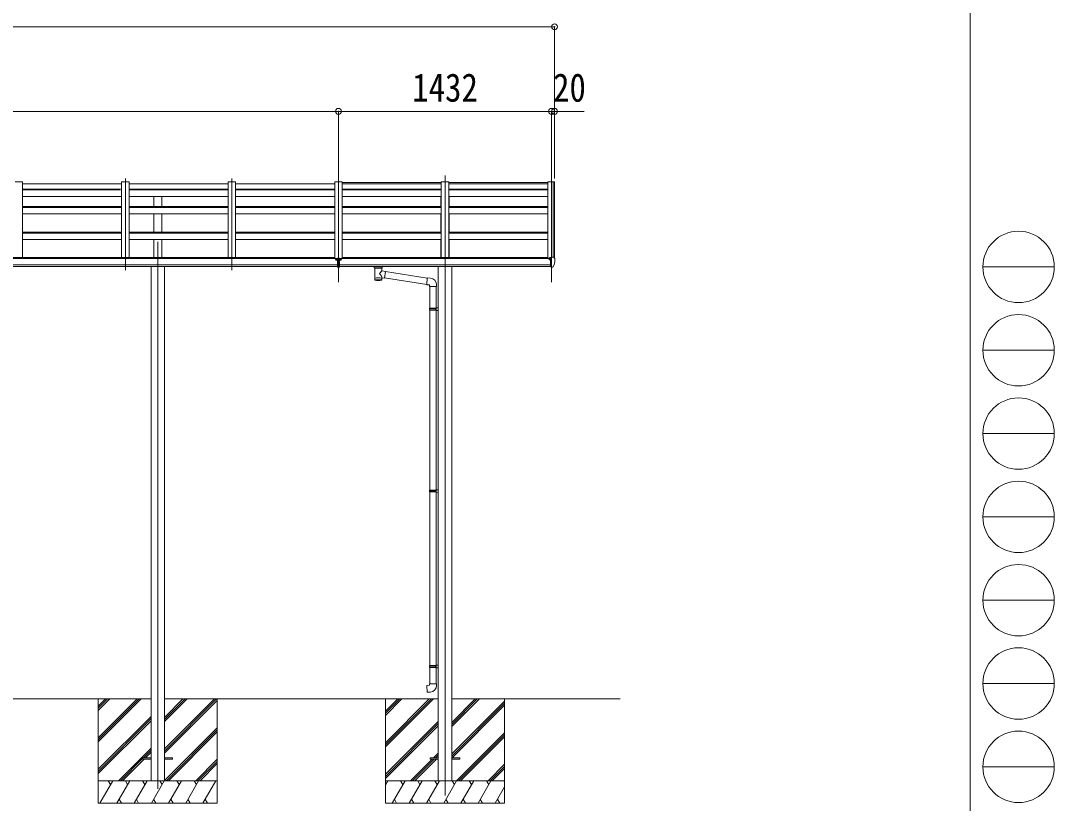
# Model space of a CAD drawing. Units: millimetres at full size, sheet at 1:40. Extents: x -11181 to 11305, y -7804 to 7716.
# Drawn here: x 4359 to 11305, y -5049 to 212 of the extents above; entities that cross this region are included whole.
import ezdxf
from ezdxf.enums import TextEntityAlignment as Align

# ---------------------------------------------------------------- set-up
doc = ezdxf.new("R2010")
doc.units = ezdxf.units.MM
doc.header["$LTSCALE"] = 40
doc.header["$PDMODE"] = 32
doc.header["$PDSIZE"] = 40
for name, color, linetype, lineweight in [('0-0_0', 7, 'Continuous', 9), ('0-1_本体', 4, 'Continuous', 9), ('0-2_部品', 7, 'Continuous', 9), ('0-8_PARTS2', 2, 'Continuous', 9), ('0-A_寸法', 6, 'Continuous', 9), ('F-0_240', 7, 'Continuous', 9)]:
    doc.layers.add(name, color=color, linetype=linetype, lineweight=lineweight)
doc.styles.add('ＭＳ ゴシック', font='')
doc.styles.get('ＭＳ ゴシック').set_extended_font_data('MS Gothic')

msp = doc.modelspace()

# ---------------------------------------------------------------- linework, layer by layer
at = {"layer": '0-0_0'}
for p, q in [((2025.62, -4347.1), (5235.22, -4347.1)), ((4880.42, -4395.7), (4929.01, -4347.1)), ((4880.42, -4409.84), (4943.16, -4347.1)), ((4880.42, -4423.98), (4957.3, -4347.1)), ((4880.42, -4636.11), (5169.43, -4347.1)), ((4880.42, -4621.97), (5155.29, -4347.1)), ((4880.42, -4607.83), (5141.15, -4347.1)), ((4880.42, -4347.1), (4880.42, -5047.1)), ((5325.62, -4471), (5449.51, -4347.1)), ((5325.62, -4485.14), (5463.66, -4347.1)), ((5325.62, -4499.28), (5477.8, -4347.1)), ((5325.62, -4697.27), (5675.79, -4347.1)), ((5325.62, -4683.13), (5661.65, -4347.1)), ((5325.62, -4347.1), (7165.22, -4347.1)), ((5325.62, -4711.41), (5680.42, -4356.62)), ((5680.42, -4347.1), (5680.42, -5047.1)), ((6810.42, -4347.18), (6810.42, -5047.18)), ((6810.42, -4641.36), (7104.6, -4347.18)), ((6810.42, -4655.5), (7118.74, -4347.18)), ((6810.42, -4669.64), (7132.88, -4347.18)), ((6810.42, -4457.51), (6920.75, -4347.18)), ((6810.42, -4443.37), (6906.61, -4347.18)), ((6810.42, -4429.23), (6892.46, -4347.18)), ((7255.62, -4347.18), (8386.62, -4347.18)), ((7255.62, -4532.81), (7441.25, -4347.18)), ((7255.62, -4518.67), (7427.11, -4347.18)), ((7255.62, -4504.53), (7412.96, -4347.18)), ((7255.62, -4716.66), (7610.42, -4361.86)), ((7610.42, -4347.18), (7610.42, -5047.18)), ((7255.62, -4730.8), (7610.42, -4376)), ((7257.89, -4742.67), (7610.42, -4390.15)), ((4880.42, -4819.96), (5235.22, -4465.16)), ((4880.42, -4834.1), (5235.22, -4479.3)), ((4880.42, -4848.25), (5235.22, -4493.45)), ((6810.42, -4853.49), (7165.22, -4498.69)), ((6810.42, -4867.63), (7165.22, -4512.83)), ((5325.62, -4895.26), (5680.42, -4540.46)), ((5337.92, -4897.1), (5680.42, -4554.6)), ((5352.06, -4897.1), (5680.42, -4568.75)), ((6810.42, -4881.78), (7165.22, -4526.98)), ((7287.22, -4897.18), (7610.42, -4573.99)), ((7301.37, -4897.18), (7610.42, -4588.13)), ((7315.51, -4897.18), (7610.42, -4602.28)), ((5015.41, -4897.1), (5235.22, -4677.29)), ((5184.06, -4742.59), (5235.22, -4691.44)), ((5198.2, -4742.59), (5235.22, -4705.58)), ((7133.36, -4742.68), (7165.22, -4710.82)), ((5029.55, -4897.1), (5180.42, -4746.24)), ((5043.69, -4897.1), (5189.2, -4751.59)), ((5535.91, -4897.1), (5680.42, -4752.59)), ((5550.05, -4897.1), (5680.42, -4766.74)), ((5564.19, -4897.1), (5680.42, -4780.88)), ((6978.86, -4897.18), (7124.36, -4751.68)), ((6993, -4897.18), (7138.5, -4751.68)), ((7007.14, -4897.18), (7152.64, -4751.68)), ((7147.5, -4742.68), (7165.22, -4724.97)), ((7499.36, -4897.18), (7610.42, -4786.12)), ((7513.5, -4897.18), (7610.42, -4800.27)), ((7527.64, -4897.18), (7610.42, -4814.41)), ((5680.42, -4897.1), (4880.42, -4897.1)), ((4890.71, -5047.1), (4977.31, -4897.1)), ((4962.31, -4923.08), (4947.31, -4897.1)), ((5006.18, -5047.1), (5092.78, -4897.1)), ((5077.78, -4923.08), (5062.78, -4897.1)), ((5121.65, -5047.1), (5208.25, -4897.1)), ((5193.25, -4923.08), (5178.25, -4897.1)), ((5237.12, -5047.1), (5323.72, -4897.1)), ((5308.72, -4923.08), (5293.72, -4897.1)), ((5352.59, -5047.1), (5439.19, -4897.1)), ((5424.19, -4923.08), (5409.19, -4897.1)), ((5468.06, -5047.1), (5554.66, -4897.1)), ((5524.66, -4897.1), (5539.66, -4923.08)), ((5583.53, -5047.1), (5670.13, -4897.1)), ((7610.42, -4897.18), (6810.42, -4897.18)), ((6810.42, -4924.68), (6826.3, -4897.18)), ((6855.16, -5047.18), (6941.77, -4897.18)), ((6926.77, -4923.16), (6911.76, -4897.18)), ((6970.63, -5047.18), (7057.24, -4897.18)), ((7042.23, -4923.16), (7027.23, -4897.18)), ((7086.1, -5047.18), (7172.71, -4897.18)), ((7157.71, -4923.16), (7142.7, -4897.18)), ((7201.57, -5047.18), (7288.18, -4897.18)), ((7273.18, -4923.16), (7258.17, -4897.18)), ((7317.04, -5047.18), (7403.65, -4897.18)), ((7388.65, -4923.16), (7373.65, -4897.18)), ((7432.51, -5047.18), (7519.12, -4897.18)), ((7489.12, -4897.18), (7504.12, -4923.16)), ((7604.59, -4897.18), (7610.42, -4907.28)), ((7547.98, -5047.18), (7610.42, -4939.04)), ((4880.42, -5047.1), (5680.42, -5047.1)), ((5021.17, -5021.12), (5036.17, -5047.1)), ((5136.65, -5021.12), (5151.65, -5047.1)), ((5252.12, -5021.12), (5267.11, -5047.1)), ((5367.58, -5021.12), (5382.58, -5047.1)), ((5483.05, -5021.12), (5498.05, -5047.1)), ((5598.53, -5021.12), (5613.52, -5047.1)), ((6810.42, -5047.18), (7610.42, -5047.18)), ((6870.16, -5021.2), (6885.16, -5047.18)), ((6985.63, -5021.2), (7000.63, -5047.18)), ((7101.1, -5021.2), (7116.1, -5047.18)), ((7216.57, -5021.2), (7231.57, -5047.18)), ((7332.04, -5021.2), (7347.04, -5047.18)), ((7447.51, -5021.2), (7462.51, -5047.18)), ((7562.98, -5021.2), (7577.98, -5047.18))]:
    msp.add_line(p, q, dxfattribs=at)
at = {"layer": '0-1_本体'}
for p, q in [((4371.42, -870.87), (4321.42, -870.87)), ((4371.42, -870.87), (4371.42, -1377.49)), ((4371.42, -883.87), (5037.42, -883.87)), ((5037.42, -870.87), (5037.42, -1377.49)), ((5087.42, -870.87), (5037.42, -870.87)), ((5087.42, -870.87), (5087.42, -1377.49)), ((5087.42, -883.87), (5753.42, -883.87)), ((5753.42, -870.87), (5753.42, -1377.49)), ((5803.42, -870.87), (5753.42, -870.87)), ((5803.42, -870.87), (5803.42, -1377.49)), ((5803.42, -883.87), (6469.42, -883.87)), ((6469.42, -870.87), (6469.42, -1387.89)), ((6519.42, -870.87), (6469.42, -870.87)), ((6519.42, -870.87), (6519.42, -1387.89)), ((7185.42, -876.95), (6519.42, -876.95)), ((6519.42, -883.87), (7185.42, -883.87)), ((7185.42, -870.87), (7185.42, -1381.19)), ((7235.42, -870.87), (7185.42, -870.87)), ((7235.42, -870.87), (7235.42, -1381.19)), ((7901.42, -876.95), (7235.42, -876.95)), ((7235.42, -883.87), (7901.42, -883.87)), ((7901.42, -870.87), (7901.42, -1387.89)), ((7937.34, -871.07), (7936.72, -872.69)), ((7937.42, -870.95), (7937.42, -1377.71)), ((7945.47, -871.29), (7937.63, -870.88)), ((7946.41, -872.17), (7946.42, -1384.26)), ((4371.42, -921.66), (5030.24, -921.66)), ((4371.42, -924.77), (5030.24, -924.77)), ((4371.42, -969.42), (5037.42, -969.42)), ((5087.42, -921.66), (5753.42, -921.66)), ((5087.42, -924.77), (5753.42, -924.77)), ((5087.42, -969.42), (5753.42, -969.42)), ((5252.92, -1036.33), (5252.92, -969.42)), ((5307.92, -1036.33), (5307.92, -969.42)), ((5803.42, -921.66), (6469.42, -921.66)), ((5803.42, -924.77), (6469.42, -924.77)), ((5803.42, -969.42), (6469.42, -969.42)), ((6519.42, -921.66), (7185.42, -921.66)), ((6519.42, -924.77), (7185.42, -924.77)), ((6519.42, -969.42), (7185.42, -969.42)), ((7182.92, -1036.39), (7182.92, -969.48)), ((7235.42, -921.66), (7901.42, -921.66)), ((7235.42, -924.77), (7901.42, -924.77)), ((7235.42, -969.42), (7901.42, -969.42)), ((7237.92, -1036.39), (7237.92, -969.48)), ((4371.42, -1037.67), (5037.42, -1037.67)), ((5087.42, -1037.67), (5753.42, -1037.67)), ((5803.42, -1037.67), (6469.42, -1037.67)), ((6519.42, -1037.67), (7185.42, -1037.67)), ((7235.42, -1037.67), (7901.42, -1037.67)), ((4371.42, -1043.86), (5037.42, -1043.86)), ((4371.42, -1087.68), (5037.42, -1087.68)), ((5087.42, -1043.86), (5753.42, -1043.86)), ((5087.42, -1087.68), (5753.42, -1087.68)), ((5252.92, -1209.22), (5252.92, -1087.68)), ((5307.92, -1209.22), (5307.92, -1087.68)), ((5803.42, -1043.86), (6469.42, -1043.86)), ((5803.42, -1087.68), (6469.42, -1087.68)), ((6519.42, -1043.86), (7185.42, -1043.86)), ((6519.42, -1087.68), (7185.42, -1087.68)), ((7182.92, -1209.28), (7182.92, -1087.74)), ((7235.42, -1043.86), (7901.42, -1043.86)), ((7235.42, -1087.68), (7901.42, -1087.68)), ((7237.92, -1209.28), (7237.92, -1087.74)), ((4371.42, -1209.22), (5037.42, -1209.22)), ((4371.42, -1216.22), (5037.42, -1216.22)), ((5087.42, -1209.22), (5753.42, -1209.22)), ((5087.42, -1216.22), (5753.42, -1216.22)), ((5803.42, -1209.22), (6469.42, -1209.22)), ((5803.42, -1216.22), (6469.42, -1216.22)), ((6519.42, -1209.22), (7185.42, -1209.22)), ((6519.42, -1216.22), (7185.42, -1216.22)), ((7235.42, -1209.22), (7901.42, -1209.22)), ((7235.42, -1216.22), (7901.42, -1216.22)), ((4371.42, -1259.77), (5037.42, -1259.77)), ((5087.42, -1259.77), (5753.42, -1259.77)), ((5252.92, -1381.19), (5252.92, -1259.77)), ((5307.92, -1381.19), (5307.92, -1259.77)), ((5803.42, -1259.77), (6469.42, -1259.77)), ((6519.42, -1259.77), (7185.42, -1259.77)), ((7182.92, -1381.24), (7182.92, -1259.83)), ((7235.42, -1259.77), (7901.42, -1259.77)), ((7237.92, -1381.24), (7237.92, -1259.83)), ((6487.92, -1387.89), (772.92, -1387.89)), ((6464.42, -1381.19), (796.42, -1381.19)), ((6464.42, -1387.89), (6464.42, -1381.19)), ((7919.92, -1387.89), (6500.92, -1387.89)), ((6524.42, -1387.89), (6524.42, -1381.19)), ((7896.42, -1381.19), (6524.42, -1381.19)), ((7896.42, -1387.89), (7896.42, -1381.19)), ((772.92, -1429.12), (6487.92, -1429.12)), ((6487.92, -1440.96), (772.92, -1440.89)), ((5235.22, -1441.05), (5235.22, -4897.12)), ((5325.62, -1441.05), (5325.62, -4897.12)), ((6500.92, -1429.12), (7919.92, -1429.12)), ((7919.92, -1440.96), (6500.92, -1440.95)), ((7165.22, -1441.11), (7165.22, -4897.18)), ((7255.62, -1441.11), (7255.62, -4897.18))]:
    msp.add_line(p, q, dxfattribs=at)
msp.add_lwpolyline([(7936.72, -1377.71), (7936.72, -870.87), (7901.42, -870.87)], dxfattribs=at)
msp.add_circle((7912.44, -1392.63), 3, dxfattribs=at)
for centre, radius, start, end in [((7937.62, -871.18), 0.301, 87.13321, 158.93673), ((7945.42, -872.29), 1, 6.67014, 87)]:
    msp.add_arc(centre, radius, start, end, dxfattribs=at)
at = {"layer": '0-2_部品'}
for p, q in [((6487.92, -1385.55), (6487.92, -1444.41)), ((7909.92, -1383.58), (7909.92, -1387.91)), ((7924.92, -1382.42), (7910.92, -1382.48)), ((7914.42, -1382.46), (7914.42, -1380.56)), ((7915.24, -1380.15), (7924.92, -1379.43)), ((7919.92, -1387.47), (7926.42, -1387.07)), ((7924.92, -1378.65), (7926.42, -1378.65)), ((7924.92, -1378.65), (7924.92, -1384.82)), ((7926.42, -1446.23), (7926.42, -1377.73)), ((7941.51, -1378.3), (7945.57, -1384.11)), ((7948.42, -1387.1), (7948.42, -1387.73)), ((6479.94, -1393.23), (6479.94, -1394.88)), ((6479.94, -1394.13), (6480.94, -1394.13)), ((6480.94, -1394.88), (6480.94, -1393.23)), ((6481.94, -1393.98), (6482.94, -1393.98)), ((6487.92, -1431.25), (6500.92, -1431.25)), ((6506.89, -1393.98), (6505.89, -1393.98)), ((6507.89, -1393.23), (6507.89, -1394.88)), ((6507.89, -1394.13), (6508.89, -1394.13)), ((6508.89, -1394.88), (6508.89, -1393.23)), ((6734.91, -1447.3), (6734.91, -1441.18)), ((6739.01, -1451.8), (6739, -1532.09)), ((6784.81, -1469.37), (6784.81, -1451.78)), ((6788.91, -1447.3), (6788.91, -1441.18)), ((7914.92, -1392.65), (7914.62, -1392.65)), ((7915.44, -1392.65), (7914.92, -1392.65)), ((7919.92, -1443.03), (7925.42, -1443.03)), ((7925.92, -1444.03), (7925.42, -1443.03)), ((7926.42, -1444.03), (7925.92, -1444.03)), ((7927.92, -1446.14), (7926.42, -1446.23)), ((7927.92, -1446.14), (7931.63, -1445.91)), ((7934.04, -1444.42), (7943.79, -1429.04)), ((6810.04, -1473.28), (6784.81, -1469.36)), ((6784.83, -1532.09), (6784.81, -1515.46)), ((6784.81, -1515.71), (6803.02, -1518.54)), ((6810.04, -1473.28), (6803.02, -1518.54)), ((7087.48, -1560.88), (6803.29, -1516.79)), ((7091.15, -1518.95), (6809.72, -1475.29)), ((7112.14, -1519.01), (7091.3, -1517.19)), ((7107.22, -1574.76), (7153.22, -1574.76)), ((7109.22, -1574.76), (7109.22, -1721.64)), ((7151.22, -1574.76), (7151.22, -1719.08)), ((7153.22, -1574.76), (7153.22, -1563.84)), ((7107.22, -1723.64), (7108.22, -1721.64)), ((7107.22, -1723.64), (7151.22, -1723.64)), ((7107.22, -1723.64), (7107.22, -1731.64)), ((7107.22, -1731.64), (7151.22, -1731.64)), ((7107.22, -1731.64), (7108.22, -1733.64)), ((7108.22, -1721.64), (7151.22, -1721.64)), ((7108.22, -1733.64), (7151.22, -1733.64)), ((7109.22, -1733.64), (7109.22, -2943.62)), ((7146.74, -1723.64), (7146.31, -1721.64)), ((7149.22, -1719.14), (7165.22, -1718.67)), ((7149.22, -1721.14), (7149.22, -1719.14)), ((7149.22, -1721.14), (7151.22, -1721.14)), ((7149.22, -1736.14), (7149.22, -1734.14)), ((7149.22, -1736.14), (7165.22, -1736.61)), ((7151.22, -1736.2), (7151.22, -2941.06)), ((7165.22, -1718.67), (7165.22, -1736.61)), ((7107.22, -2945.62), (7108.22, -2943.62)), ((7107.22, -2945.62), (7151.22, -2945.62)), ((7107.22, -2945.62), (7107.22, -2953.62)), ((7107.22, -2953.62), (7151.22, -2953.62)), ((7107.22, -2953.62), (7108.22, -2955.62)), ((7108.22, -2943.62), (7151.22, -2943.62)), ((7108.22, -2955.62), (7151.22, -2955.62)), ((7109.22, -2955.62), (7109.22, -4122.99)), ((7146.74, -2945.62), (7146.31, -2943.62)), ((7149.22, -2941.12), (7165.22, -2940.65)), ((7149.22, -2943.12), (7149.22, -2941.12)), ((7149.22, -2943.12), (7151.22, -2943.12)), ((7149.22, -2958.12), (7149.22, -2956.12)), ((7149.22, -2958.12), (7165.22, -2958.59)), ((7151.22, -2958.18), (7151.22, -4120.43)), ((7165.22, -2940.65), (7165.22, -2958.59)), ((7107.22, -4124.99), (7108.22, -4122.99)), ((7107.22, -4124.99), (7151.22, -4124.99)), ((7107.22, -4124.99), (7107.22, -4132.99)), ((7107.22, -4132.99), (7151.22, -4132.99)), ((7107.22, -4132.99), (7108.22, -4134.99)), ((7108.22, -4122.99), (7151.22, -4122.99)), ((7108.22, -4134.99), (7151.22, -4134.99)), ((7109.22, -4134.99), (7109.22, -4244.99)), ((7146.74, -4124.99), (7146.31, -4122.99)), ((7149.22, -4120.49), (7165.22, -4120.02)), ((7149.22, -4122.49), (7149.22, -4120.49)), ((7149.22, -4122.49), (7151.22, -4122.49)), ((7149.22, -4137.49), (7149.22, -4135.49)), ((7149.22, -4137.49), (7165.22, -4137.96)), ((7151.22, -4137.55), (7151.22, -4244.99)), ((7165.22, -4120.02), (7165.22, -4137.96)), ((7107.22, -4244.99), (7153.22, -4244.99)), ((7107.22, -4254.99), (7107.22, -4244.99)), ((7153.22, -4244.99), (7153.22, -4255.91))]:
    msp.add_line(p, q, dxfattribs=at)
at = {"layer": '0-2_部品', "color": 4}
for p, q in [((5180.22, -4742.59), (5180.22, -4751.59)), ((5180.22, -4742.59), (5235.22, -4742.59)), ((5180.22, -4751.59), (5235.22, -4751.59)), ((5325.22, -4742.59), (5380.22, -4742.59)), ((5325.22, -4751.59), (5380.22, -4751.59)), ((5380.22, -4742.59), (5380.22, -4751.59)), ((7110.42, -4742.67), (7165.42, -4742.67)), ((7110.42, -4742.67), (7110.42, -4751.67)), ((7110.42, -4751.67), (7165.42, -4751.67)), ((7255.42, -4742.67), (7310.42, -4742.67)), ((7255.42, -4751.67), (7310.42, -4751.67)), ((7310.42, -4742.67), (7310.42, -4751.67))]:
    msp.add_line(p, q, dxfattribs=at)
at = {"layer": '0-2_部品'}
for points in [[(6487.92, -1385.55), (6500.92, -1385.55), (6500.92, -1444.41), (6487.92, -1444.41)], [(7915.24, -1380.15), (7915.07, -1380.17), (7914.92, -1380.2), (7914.77, -1380.24), (7914.65, -1380.29), (7914.55, -1380.35), (7914.48, -1380.42), (7914.43, -1380.49), (7914.42, -1380.56)], [(7919.92, -1443.03), (7919.92, -1384.82), (7924.92, -1384.82)], [(7926.42, -1377.73), (7938.42, -1377.73), (7940.75, -1377.88)], [(6478.94, -1393.08), (6477.94, -1393.08), (6477.94, -1393.98), (6478.94, -1393.98)], [(6480.94, -1392.18), (6480.94, -1391.28), (6479.94, -1391.28), (6479.94, -1392.18)], [(6479.94, -1394.88), (6479.94, -1395.78), (6480.94, -1395.78), (6480.94, -1394.88)], [(6482.94, -1393.98), (6482.94, -1393.08), (6481.94, -1393.08)], [(6505.89, -1393.98), (6505.89, -1393.08), (6506.89, -1393.08)], [(6507.89, -1392.18), (6507.89, -1391.28), (6508.89, -1391.28), (6508.89, -1392.18)], [(6508.89, -1394.88), (6508.89, -1395.78), (6507.89, -1395.78), (6507.89, -1394.88)], [(6509.89, -1393.08), (6510.89, -1393.08), (6510.89, -1393.98), (6509.89, -1393.98)], [(6734.95, -1447.35), (6734.93, -1447), (6735.18, -1446.04), (6735.7, -1445.16), (6736.5, -1444.32), (6737.61, -1443.52), (6739.01, -1442.8)], [(6734.95, -1447.24), (6734.93, -1447.6), (6735.18, -1448.55), (6735.7, -1449.44), (6736.5, -1450.27), (6737.61, -1451.07), (6739.01, -1451.8)], [(6784.81, -1442.81), (6785.05, -1442.9), (6786.4, -1443.64), (6787.52, -1444.48), (6788.27, -1445.35), (6788.73, -1446.25), (6788.9, -1447.14)], [(6784.81, -1451.78), (6785.05, -1451.69), (6786.4, -1450.96), (6787.52, -1450.11), (6788.27, -1449.24), (6788.73, -1448.34), (6788.9, -1447.46)], [(7909.92, -1391.03), (7909.92, -1392.65), (7909.44, -1392.65)], [(7914.62, -1391.46), (7914.62, -1392.65), (7909.92, -1392.65)], [(7926.42, -1432.34), (7923.25, -1431.93), (7919.92, -1431.51)], [(7091.3, -1517.19), (7087.29, -1563.01), (7107.22, -1564.76), (7107.22, -1574.76)], [(7146.74, -1723.64), (7146.74, -1731.64), (7146.31, -1733.64)], [(7149.22, -1734.14), (7151.22, -1734.14), (7151.22, -1721.14)], [(7146.74, -2945.62), (7146.74, -2953.62), (7146.31, -2955.62)], [(7149.22, -2956.12), (7151.22, -2956.12), (7151.22, -2943.12)], [(7146.74, -4124.99), (7146.74, -4132.99), (7146.31, -4134.99)], [(7149.22, -4135.49), (7151.22, -4135.49), (7151.22, -4122.49)], [(7112.14, -4300.74), (7091.3, -4302.56), (7087.29, -4256.73), (7107.22, -4254.99)]]:
    msp.add_lwpolyline(points, dxfattribs=at)
for centre, radius, start, end in [((7940.69, -1378.87), 1, 35, 86.5), ((7755.93, -1387.73), 192.49, 347.8767, 359.9992), ((7945.42, -1387.1), 3, 0, 87), ((6751.98, -1492.51), 51.38, 92.46126, 104.61963), ((6771.87, -1492.51), 51.38, 75.38037, 87.53874), ((7912.42, -1392.65), 2.5, 28.35764, 180), ((7912.42, -1392.65), 2.5, 0, 28.35764), ((7931.44, -1442.92), 3, 273.5, 330), ((7941.19, -1427.54), 3, 330, 348.16652), ((7108.22, -1563.84), 45, 0, 85), ((7108.22, -4255.91), 45, 275, 0)]:
    msp.add_arc(centre, radius, start, end, dxfattribs=at)
for centre, major_axis in [((6480.44, -1393.23), (5.9, 0)), ((6508.39, -1393.23), (-5.9, 0))]:
    msp.add_ellipse(centre, major_axis=major_axis, ratio=0.9, dxfattribs=at)
for centre, major_axis, ratio, start_param, end_param in [((6480.44, -1393.53), (5.9, 0), 0.9, 6.2831853, 9.424778), ((6508.39, -1393.53), (-5.9, 0), 0.9, 3.1415927, 6.2831853), ((7910.92, -1383.58), (0.02, 1.1), 0.906239, 0.0206394, 1.5914357), ((6478.94, -1392.18), (-1, 0), 0.9, 1.5707963, 3.1415927), ((6478.94, -1394.88), (1, 0), 0.9, 6.2831853, 7.8539816), ((6478.94, -1393.23), (1, 0), 0.9, 6.2831853, 6.9023328), ((6481.94, -1392.18), (1, 0), 0.9, 3.1415927, 4.712389), ((6481.94, -1393.23), (-1, 0), 0.9, 5.6640378, 6.2831853), ((6481.94, -1394.88), (-1, 0), 0.9, 4.712389, 6.2831853), ((6506.89, -1392.18), (-1, 0), 0.9, 1.5707963, 3.1415927), ((6506.89, -1394.88), (1, 0), 0.9, 6.2831853, 7.8539816), ((6506.89, -1393.23), (1, 0), 0.9, 6.2831853, 6.9023328), ((6509.89, -1392.18), (1, 0), 0.9, 3.1415927, 4.712389), ((6509.89, -1393.23), (-1, 0), 0.9, 5.6640378, 6.2831853), ((6509.89, -1394.88), (-1, 0), 0.9, 4.712389, 6.2831853), ((6761.91, -1452.99), (-22.91, -0.42), 0.072511, 4.711586, 6.2823824), ((6761.94, -1451.36), (-22.91, -0.42), 0.072511, 4.711586, 6.2823824), ((6761.89, -1451.37), (22.92, -0.42), 0.07247, 0.0008089, 1.5716053), ((6761.89, -1452.99), (22.92, -0.42), 0.07247, 0.0008089, 1.5716053), ((6772.91, -1447.3), (16, 0), 0.361356, 0, 0.0194874), ((6772.91, -1447.3), (16, 0), 0.361356, 6.2636979, 6.2831853), ((6761.91, -1519.65), (22.91, 0), 0.122865, 6.2831853, 9.424778), ((6761.91, -1488.92), (-22.81, 26.62), 0.234429, 3.1563334, 4.5976381), ((6764.47, -1491.56), (20.32, 22.25), 0.045535, 4.9756507, 6.2441899), ((6761.91, -1532.09), (22.92, 0), 0.101955, 6.2829723, 9.4248207), ((6761.91, -1532.09), (22.92, 0), 0.101955, 3.1415499, 6.2833984)]:
    msp.add_ellipse(centre, major_axis=major_axis, ratio=ratio, start_param=start_param, end_param=end_param, dxfattribs=at)
at = {"layer": '0-8_PARTS2'}
for p, q in [((6494.42, -1544.84), (6494.42, -829.57)), ((7210.42, -829.57), (7210.42, -4997.18)), ((7926.42, -1544.84), (7926.42, -829.57)), ((5062.42, -850.13), (5062.42, -1464.31)), ((5778.42, -850.13), (5778.42, -1464.31)), ((5280.42, -1275.5), (5280.42, -4950.73))]:
    msp.add_line(p, q, dxfattribs=at)
at = {"layer": '0-A_寸法'}
for p, q in [((746.42, 170.75), (7946.41, 170.75)), ((7946.41, 170.75), (7946.41, -398.09)), ((766.42, -398.09), (6494.42, -398.09)), ((6494.42, -398.09), (6494.42, -850.13)), ((6494.42, -398.09), (7926.42, -398.09)), ((7926.42, -398.09), (7926.42, -850.13)), ((7926.42, -398.09), (7946.41, -398.09)), ((7946.41, -398.09), (7946.41, -850.13)), ((7946.41, -398.09), (8146.41, -398.09))]:
    msp.add_line(p, q, dxfattribs=at)
for p in [(7946.41, 170.75), (6494.42, -398.09), (7926.42, -398.09), (7946.41, -398.09)]:
    msp.add_point(p, dxfattribs=at)
at = {"layer": 'F-0_240', "color": 5}
msp.add_line((10739.39, 7716.46), (10739.39, -7803.54), dxfattribs=at)
at = {"layer": 'F-0_240', "color": 4}
for p, q in [((10824.88, -1443.54), (11304.88, -1443.54)), ((10824.88, -2003.54), (11304.88, -2003.54)), ((10824.88, -2563.54), (11304.88, -2563.54)), ((10824.88, -3123.54), (11304.88, -3123.54)), ((10824.88, -3683.54), (11304.88, -3683.54)), ((10824.88, -4243.54), (11304.88, -4243.54)), ((10824.88, -4803.54), (11304.88, -4803.54))]:
    msp.add_line(p, q, dxfattribs=at)
for centre in [(11064.88, -1443.54), (11064.88, -2003.54), (11064.88, -2563.54), (11064.88, -3123.54), (11064.88, -3683.54), (11064.88, -4243.54), (11064.88, -4803.54)]:
    msp.add_circle(centre, 240, dxfattribs=at)

# ---------------------------------------------------------------- texts
at = {"layer": '0-A_寸法', "color": 7, "style": 'ＭＳ ゴシック', "width": 0.85}
for s, p in [('1432', (6990.42, -390.09)), ('20', (7936.41, -390.09))]:
    msp.add_text(s, height=190.6, dxfattribs=at).set_placement(p, align=Align.BOTTOM_LEFT)

doc.saveas('drawing.dxf')
